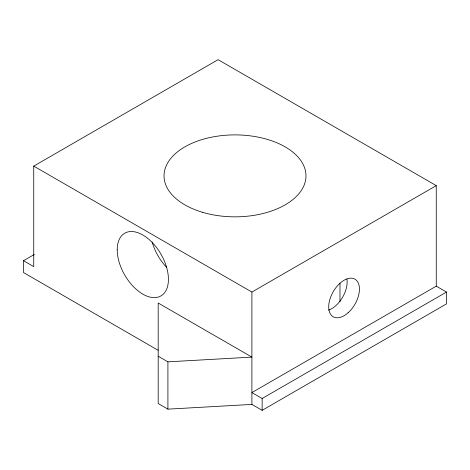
<?xml version="1.0" encoding="UTF-8"?>
<svg xmlns="http://www.w3.org/2000/svg" width="470" height="470" viewBox="0 0 470 470"><rect width="100%" height="100%" fill="white"/><g stroke="black" fill="none" stroke-linecap="round" stroke-linejoin="round"><path stroke-width="0.7" d="M158.184 350.309L23.5 272.547L23.5 260.721L33.74 266.637L33.74 166.11L218.098 59.672L436.26 185.626L436.26 286.148L251.902 392.591L262.142 398.501L446.5 292.064L446.5 303.89L262.142 410.328L251.902 404.417L167.913 409.147L158.184 403.53L158.184 303.003L251.902 357.106L167.913 361.841L158.184 356.219M23.5 260.721L34.31 254.482M33.74 166.11L251.902 292.064L436.26 185.626M436.26 286.148L446.5 292.064M339.98 283.387L339.98 301.734M262.142 398.501L262.142 410.328M251.902 292.064L251.902 404.417M167.913 361.841L167.913 409.147M346.919 279.062A21.726 12.543 -60 0 1 328.46 310.124M166.55 267.26A36.214 20.909 60 0 1 152.162 242.003M202.776 212.375C191.284 208.921 179.922 203.504 171.762 194.468A70.976 40.978 0 0 1 223.896 135.395A70.976 40.978 0 0 1 305.101 182.278A70.976 40.978 0 0 1 202.776 212.375M348.053 312.814A21.726 12.543 -60 0 0 354.944 279.162A21.726 12.543 -60 0 0 329.241 301.952A21.726 12.543 -60 0 0 348.053 312.814M117.218 249.782A36.214 20.909 60 0 0 155.623 297.563A36.214 20.909 60 0 0 155.623 246.351A36.214 20.909 60 0 0 117.218 249.782"/></g></svg>
